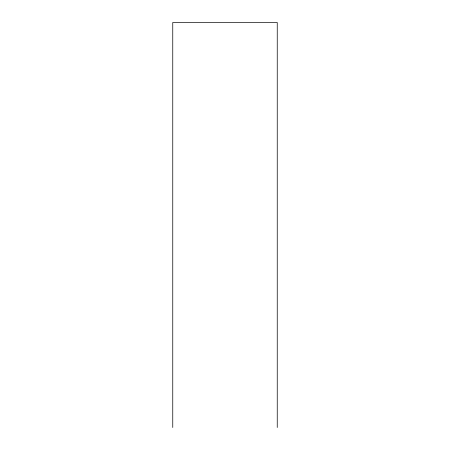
<?xml version="1.0" encoding="UTF-8"?>
<svg xmlns="http://www.w3.org/2000/svg" width="450" height="450" viewBox="0 0 450 450"><rect width="100%" height="100%" fill="white"/><g stroke="black" fill="none" stroke-linecap="round" stroke-linejoin="round"><path stroke-width="0.67" d="M277.245 427.5L277.245 22.5L172.755 22.5L172.755 427.5"/></g></svg>
